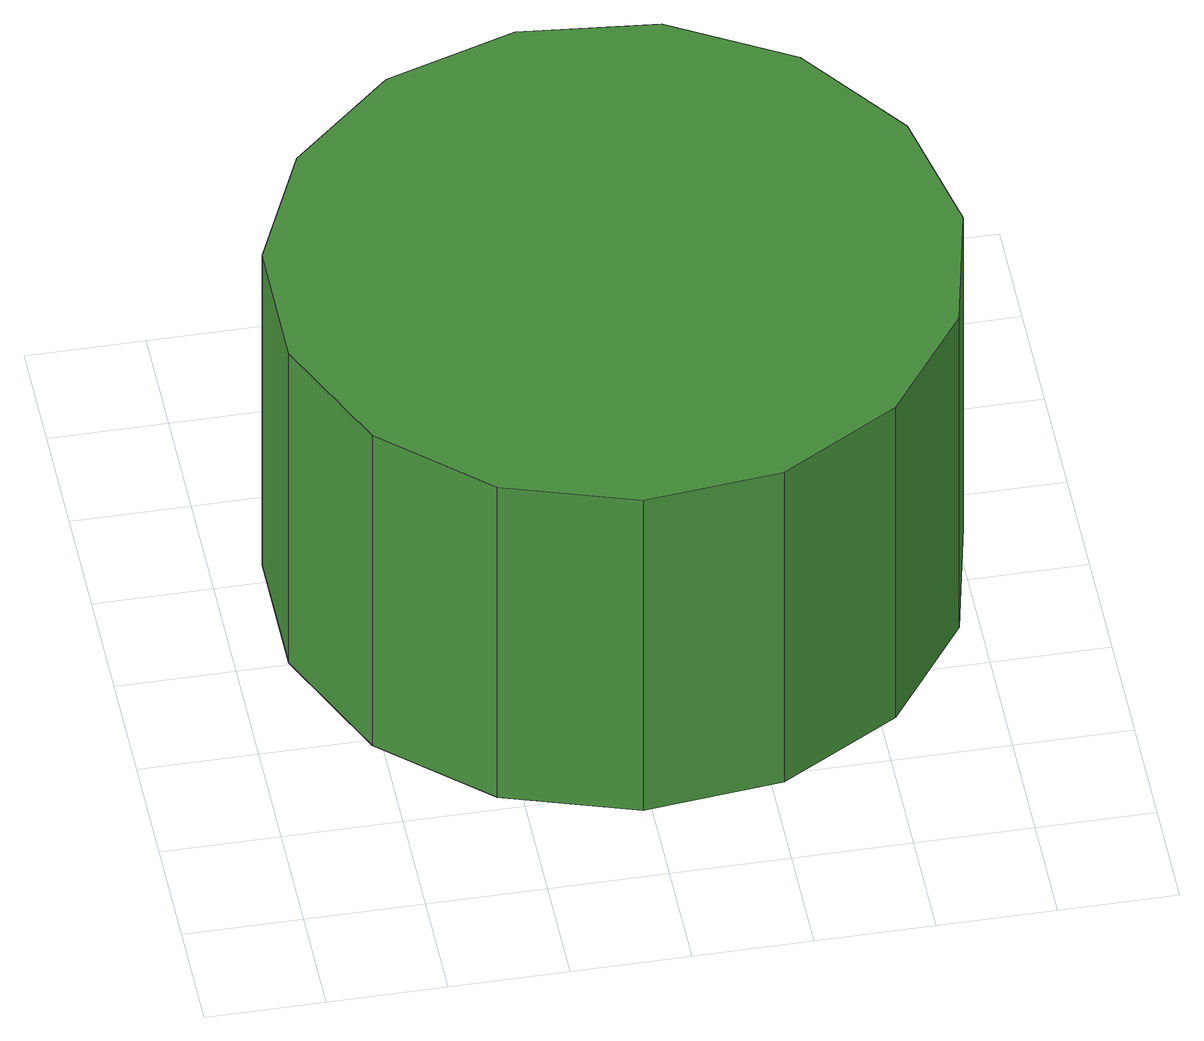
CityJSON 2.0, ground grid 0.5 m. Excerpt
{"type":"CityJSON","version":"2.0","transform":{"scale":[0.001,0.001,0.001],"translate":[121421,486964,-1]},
"CityObjects":{
"tree1":{"type":"SolitaryVegetationObject","attributes":{"function":"something"},"geometry":[{"type":"MultiSurface","lod":"1","boundaries":[[[0,1,2,3,4,5,6,7,8,9,10,11,12,13,14]],[[15,16,17,18,19,20,21,22,23,24,25,26,27,28,29]],[[0,29,28,1]],[[1,28,27,2]],[[2,27,26,3]],[[3,26,25,4]],[[4,25,24,5]],[[5,24,23,6]],[[6,23,22,7]],[[7,22,21,8]],[[8,21,20,9]],[[9,20,19,10]],[[10,19,18,11]],[[11,18,17,12]],[[12,17,16,13]],[[13,16,15,14]],[[14,15,29,0]]]}]}
},
"vertices":[
[3038,1806,2310],[2915,2386,2310],[2566,2865,2310],[2053,3162,2310],[1463,3224,2310],[900,3041,2310],[459,2644,2310],[218,2103,2310],[218,1510,2310],[459,968,2310],[900,572,2310],[1463,389,2310],[2053,451,2310],[2566,747,2310],[2915,1226,2310],[2915,1226,611],[2566,747,611],[2053,451,611],[1463,389,611],[900,572,611],[459,968,611],[218,1510,611],[218,2103,611],[459,2644,611],[900,3041,611],[1463,3224,611],[2053,3162,611],[2566,2865,611],[2915,2386,611],[3038,1806,611]
]}
